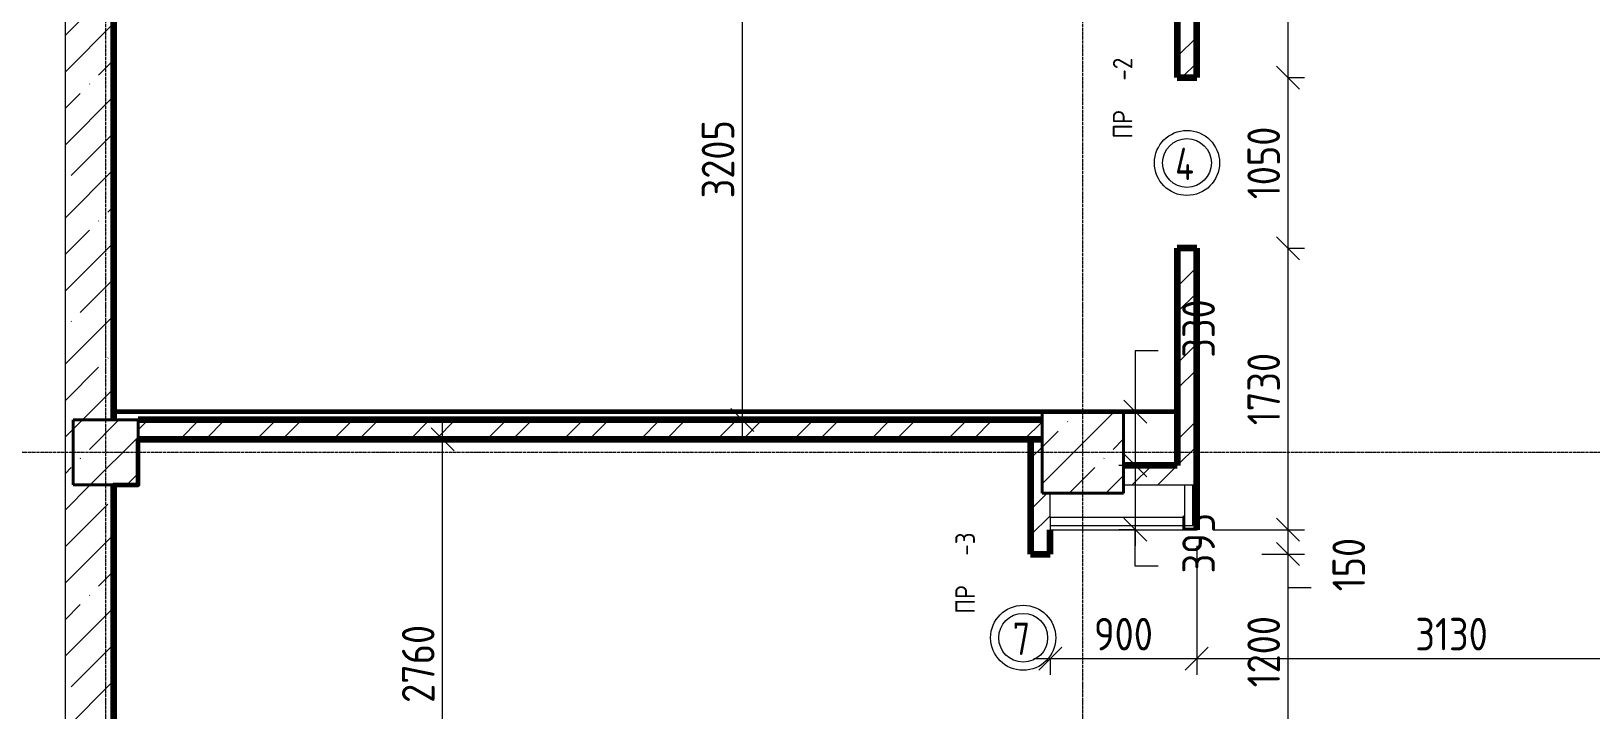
# Model space of a CAD drawing. Header units: millimetres. Extents: x -56773 to 221258, y -262288 to 26541.
# Drawn here: x -20058 to -10480, y 1822 to 5995 of the extents above; entities that cross this region are included whole.
import ezdxf

# ---------------------------------------------------------------- set-up
doc = ezdxf.new("R2010")
doc.units = ezdxf.units.MM
doc.linetypes.add('ADSK_Линия сетки', pattern=[25, 20, -2.5, 0, -2.5])
for name, color, linetype, lineweight in [('3.1 Штукатурка для инвесторов', 5, 'Continuous', 60), ('3.2) Штук 4 вып Сентябрь', 162, 'Continuous', 120), ('4.3)Шпакл баз сент инв подв и 1 эт', 6, 'Continuous', 60), ('Марки', 7, 'Continuous', 20), ('Марки дверей', 7, 'Continuous', 20), ('Несущие колонны', 7, 'Continuous', 18), ('Оси', 7, 'Continuous', 9), ('Размеры', 7, 'Continuous', 9), ('Стены внутренние', 7, 'Continuous', 18), ('Стены штриховка', 7, 'Continuous', 9)]:
    doc.layers.add(name, color=color, linetype=linetype, lineweight=lineweight)
doc.styles.add('GOST Common_3', font='', dxfattribs={"width": 0.9, "height": 200})
doc.styles.add('GOST Common_9', font='', dxfattribs={"width": 0.9, "height": 120})
doc.styles.add('GOST Common_B', font='', dxfattribs={"width": 0.8, "height": 200})
doc.styles.get('GOST Common_3').set_extended_font_data('GOST Common')
doc.styles.get('GOST Common_9').set_extended_font_data('GOST Common')
doc.styles.get('GOST Common_B').set_extended_font_data('GOST Common', bold=True)
doc.dimstyles.new('ADSK_Основной_2_0', dxfattribs={"dimscale": 304.8, "dimtxt": 201.142999, "dimasz": 0.463911, "dimexe": 0.328084, "dimexo": 0.328084, "dimgap": 0.164042, "dimtad": 1, "dimdec": 3, "dimrnd": 0.001, "dimdsep": 46, "dimtxsty": 'GOST Common_3', "dimblk1": 'OBLIQUE', "dimblk2": 'OBLIQUE', "dimsah": 1, "dimcen": 0.09, "dimdle": 0.328084, "dimazin": 2, "dimtfac": 1, "dimtdec": 4, "dimtix": 1, "dimtmove": 0, "dimatfit": 3, "dimfxl": 1, "dimtvp": 1, "dimtolj": 1, "dimtzin": 0, "dimlwd": 20, "dimlwe": 20, "dimarcsym": 2})
doc.dimstyles.new('ADSK_Основной_2_0_1', dxfattribs={"dimscale": 304.8, "dimtxt": 201.142999, "dimasz": 0.463911, "dimexe": 0.328084, "dimexo": 0.328084, "dimgap": 0.164042, "dimtad": 1, "dimdec": 3, "dimrnd": 0.001, "dimdsep": 46, "dimtxsty": 'GOST Common_3', "dimblk1": 'OBLIQUE', "dimblk2": 'OBLIQUE', "dimsah": 1, "dimcen": 0.09, "dimdle": 0.328084, "dimazin": 2, "dimtfac": 1, "dimtdec": 4, "dimtix": 1, "dimtmove": 1, "dimatfit": 3, "dimfxl": 1, "dimtvp": 1, "dimtolj": 1, "dimtzin": 0, "dimlwd": 20, "dimlwe": 20, "dimarcsym": 2})
pattern_1 = [(45, (0, 0), (-224.5064, 224.5064), []), (45, (224.5, 0), (-224.5064, 224.5064), [396.875, -79.375, 3.353, -76.022])]
pattern_2 = [(45, (0, 0), (-235.7317, 235.7317), []), (45, (157.15, 0), (-235.7317, 235.7317), [])]

# ---------------------------------------------------------------- blocks, each defined once
blk = doc.blocks.new('ADSK_КолоннаЖБ_Прямоугольная - 400x400 мм-1809659-Кладочный план подвала')
at = {"layer": 'Несущие колонны', "lineweight": 40}
for p, q in [((-200, 200), (200, 200)), ((-200, -200), (-200, 200)), ((200, 200), (200, -200)), ((200, -200), (-200, -200))]:
    blk.add_line(p, q, dxfattribs=at)
blk = doc.blocks.new('ADSK_КолоннаЖБ_Прямоугольная - 500x500 мм-1807509-Кладочный план подвала')
at = {"layer": 'Несущие колонны', "lineweight": 40}
for p, q in [((-250, 250), (250, 250)), ((-250, -250), (-250, 250)), ((250, 250), (250, -250)), ((250, -250), (-250, -250))]:
    blk.add_line(p, q, dxfattribs=at)
blk = doc.blocks.new('М_двери1 - Марка экземпляра 2-3719212-Кладочный план подвала')
at = {"layer": 'Марки дверей'}
for radius in [2, 1.5]:
    blk.add_circle((0, 0), radius, dxfattribs=at)
blk = doc.blocks.new('_Oblique')
at = {"color": 0, "linetype": 'ByBlock', "lineweight": -2}
blk.add_line((-0.5, -0.5), (0.5, 0.5), dxfattribs=at)
blk = doc.blocks.new('DIMBLOCK48-Кладочный план подвала')
at = {"layer": 'Defpoints', "color": 0, "lineweight": 25, "transparency": 16777216}
for p in [(-12600, 2780), (-12338.8, 2780), (-12600, 1580)]:
    blk.add_point(p, dxfattribs=at)
at = {"layer": 'Размеры', "color": 0, "lineweight": 20, "transparency": 16777216}
for p, q in [((-12338.8, 1480), (-12338.8, 2880)), ((-12500, 2780), (-12238.8, 2780)), ((-12500, 1580), (-12238.8, 1580))]:
    blk.add_line(p, q, dxfattribs=at)
at = {"layer": 'Размеры', "color": 0, "lineweight": 20, "transparency": 16777216, "xscale": 141.4, "yscale": 141.4, "zscale": 141.4}
for p, rotation in [((-12338.8, 2780), 90), ((-12338.8, 1580), 270)]:
    blk.add_blockref('_Oblique', p, dxfattribs=dict(at, rotation=rotation))
at = {"layer": 'Размеры', "color": 0, "lineweight": 9, "transparency": 16777216, "insert": (-12488.8, 2180), "char_height": 200, "width": 560.473, "attachment_point": 5, "rotation": 90, "style": 'GOST Common_3'}
blk.add_mtext('\\A1;1200', dxfattribs=at)
blk = doc.blocks.new('DIMBLOCK49-Кладочный план подвала')
at = {"layer": 'Defpoints', "color": 0, "lineweight": 25, "transparency": 16777216}
for p in [(-12900, 2930), (-12338.8, 2930), (-12600, 2780)]:
    blk.add_point(p, dxfattribs=at)
at = {"layer": 'Размеры', "color": 0, "lineweight": 20, "transparency": 16777216}
for p, q in [((-12338.8, 2680), (-12338.8, 3030)), ((-12800, 2930), (-12238.8, 2930)), ((-12500, 2780), (-12238.8, 2780)), ((-12338.8, 2572.5), (-12338.8, 2780)), ((-12197.4, 2572.5), (-12338.8, 2572.5))]:
    blk.add_line(p, q, dxfattribs=at)
at = {"layer": 'Размеры', "color": 0, "lineweight": 20, "transparency": 16777216, "xscale": 141.4, "yscale": 141.4, "zscale": 141.4}
for p, rotation in [((-12338.8, 2930), 90), ((-12338.8, 2780), 270)]:
    blk.add_blockref('_Oblique', p, dxfattribs=dict(at, rotation=rotation))
at = {"layer": 'Размеры', "color": 0, "lineweight": 9, "transparency": 16777216, "insert": (-12066.5, 2551.3), "char_height": 200, "width": 409.104, "attachment_point": 1, "rotation": 90, "line_spacing_factor": 1.022761, "style": 'GOST Common_3'}
blk.add_mtext('\\A1;150', dxfattribs=at)
blk = doc.blocks.new('DIMBLOCK50-Кладочный план подвала')
at = {"layer": 'Defpoints', "color": 0, "lineweight": 25, "transparency": 16777216}
for p in [(-12438.8, 4660), (-12338.8, 4660), (-12900, 2930)]:
    blk.add_point(p, dxfattribs=at)
at = {"layer": 'Размеры', "color": 0, "lineweight": 20, "transparency": 16777216}
for p, q in [((-12338.8, 2830), (-12338.8, 4760)), ((-12338.8, 4660), (-12238.8, 4660)), ((-12800, 2930), (-12238.8, 2930))]:
    blk.add_line(p, q, dxfattribs=at)
at = {"layer": 'Размеры', "color": 0, "lineweight": 20, "transparency": 16777216, "xscale": 141.4, "yscale": 141.4, "zscale": 141.4}
for p, rotation in [((-12338.8, 4660), 90), ((-12338.8, 2930), 270)]:
    blk.add_blockref('_Oblique', p, dxfattribs=dict(at, rotation=rotation))
at = {"layer": 'Размеры', "color": 0, "lineweight": 9, "transparency": 16777216, "insert": (-12488.8, 3795), "char_height": 200, "width": 560.473, "attachment_point": 5, "rotation": 90, "style": 'GOST Common_3'}
blk.add_mtext('\\A1;1730', dxfattribs=at)
blk = doc.blocks.new('DIMBLOCK51-Кладочный план подвала')
at = {"layer": 'Defpoints', "color": 0, "lineweight": 25, "transparency": 16777216}
for p in [(-12438.8, 5710), (-12338.8, 5710), (-12438.8, 4660)]:
    blk.add_point(p, dxfattribs=at)
at = {"layer": 'Размеры', "color": 0, "lineweight": 20, "transparency": 16777216}
for p, q in [((-12338.8, 4560), (-12338.8, 5810)), ((-12338.8, 5710), (-12238.8, 5710)), ((-12338.8, 4660), (-12238.8, 4660))]:
    blk.add_line(p, q, dxfattribs=at)
at = {"layer": 'Размеры', "color": 0, "lineweight": 20, "transparency": 16777216, "xscale": 141.4, "yscale": 141.4, "zscale": 141.4}
for p, rotation in [((-12338.8, 5710), 90), ((-12338.8, 4660), 270)]:
    blk.add_blockref('_Oblique', p, dxfattribs=dict(at, rotation=rotation))
at = {"layer": 'Размеры', "color": 0, "lineweight": 9, "transparency": 16777216, "insert": (-12488.8, 5185), "char_height": 200, "width": 560.473, "attachment_point": 5, "rotation": 90, "style": 'GOST Common_3'}
blk.add_mtext('\\A1;1050', dxfattribs=at)
blk = doc.blocks.new('DIMBLOCK52-Кладочный план подвала')
at = {"layer": 'Defpoints', "color": 0, "lineweight": 25, "transparency": 16777216}
for p in [(-12438.8, 7100), (-12338.8, 7100), (-12438.8, 5710)]:
    blk.add_point(p, dxfattribs=at)
at = {"layer": 'Размеры', "color": 0, "lineweight": 20, "transparency": 16777216}
for p, q in [((-12338.8, 5610), (-12338.8, 7200)), ((-12338.8, 7100), (-12238.8, 7100)), ((-12338.8, 5710), (-12238.8, 5710))]:
    blk.add_line(p, q, dxfattribs=at)
at = {"layer": 'Размеры', "color": 0, "lineweight": 20, "transparency": 16777216, "xscale": 141.4, "yscale": 141.4, "zscale": 141.4}
for p, rotation in [((-12338.8, 7100), 90), ((-12338.8, 5710), 270)]:
    blk.add_blockref('_Oblique', p, dxfattribs=dict(at, rotation=rotation))
at = {"layer": 'Размеры', "color": 0, "lineweight": 9, "transparency": 16777216, "insert": (-12488.8, 6405), "char_height": 200, "width": 560.473, "attachment_point": 5, "rotation": 90, "style": 'GOST Common_3'}
blk.add_mtext('\\A1;1390', dxfattribs=at)
blk = doc.blocks.new('DIMBLOCK120-Кладочный план подвала')
at = {"layer": 'Defpoints', "color": 0, "lineweight": 25, "transparency": 16777216}
for p in [(-15690, 6810), (-15490, 6810), (-15790, 3605)]:
    blk.add_point(p, dxfattribs=at)
at = {"layer": 'Размеры', "color": 0, "lineweight": 20, "transparency": 16777216}
for p, q in [((-15690, 3505), (-15690, 6910)), ((-15590, 6810), (-15790, 6810)), ((-15690, 3605), (-15590, 3605))]:
    blk.add_line(p, q, dxfattribs=at)
at = {"layer": 'Размеры', "color": 0, "lineweight": 20, "transparency": 16777216, "xscale": 141.4, "yscale": 141.4, "zscale": 141.4}
for p, rotation in [((-15690, 6810), 90), ((-15690, 3605), 270)]:
    blk.add_blockref('_Oblique', p, dxfattribs=dict(at, rotation=rotation))
at = {"layer": 'Размеры', "color": 0, "lineweight": 9, "transparency": 16777216, "insert": (-15840, 5207.5), "char_height": 200, "width": 605.475, "attachment_point": 5, "rotation": 90, "style": 'GOST Common_3'}
blk.add_mtext('\\A1;3205', dxfattribs=at)
blk = doc.blocks.new('DIMBLOCK122-Кладочный план подвала')
at = {"layer": 'Defpoints', "color": 0, "lineweight": 25, "transparency": 16777216}
for p in [(-13350, 3655), (-13277.8, 3325), (-13177.9, 3325)]:
    blk.add_point(p, dxfattribs=at)
at = {"layer": 'Размеры', "color": 0, "lineweight": 20, "transparency": 16777216}
for p, q in [((-13136.4, 4030.7), (-13277.8, 4030.7)), ((-13277.8, 4030.7), (-13277.8, 3655)), ((-13277.8, 3755), (-13277.8, 3225)), ((-13250, 3655), (-13177.8, 3655)), ((-13277.9, 3325), (-13377.8, 3325))]:
    blk.add_line(p, q, dxfattribs=at)
at = {"layer": 'Размеры', "color": 0, "lineweight": 20, "transparency": 16777216, "xscale": 141.4, "yscale": 141.4, "zscale": 141.4}
for p, rotation in [((-13277.8, 3655), 90), ((-13277.8, 3325), 270)]:
    blk.add_blockref('_Oblique', p, dxfattribs=dict(at, rotation=rotation))
at = {"layer": 'Размеры', "color": 0, "lineweight": 9, "transparency": 16777216, "insert": (-12988.4, 3987), "char_height": 200, "width": 454.106, "attachment_point": 1, "rotation": 90, "line_spacing_factor": 1.022761, "style": 'GOST Common_3'}
blk.add_mtext('\\A1;330', dxfattribs=at)
blk = doc.blocks.new('DIMBLOCK123-Кладочный план подвала')
at = {"layer": 'Defpoints', "color": 0, "lineweight": 25, "transparency": 16777216}
for p in [(-13177.9, 3325), (-13277.8, 2930), (-13177.9, 2930)]:
    blk.add_point(p, dxfattribs=at)
at = {"layer": 'Размеры', "color": 0, "lineweight": 20, "transparency": 16777216}
for p, q in [((-13277.8, 3425), (-13277.8, 2830)), ((-13277.9, 3325), (-13377.8, 3325)), ((-13277.9, 2930), (-13377.8, 2930)), ((-13277.8, 2705.1), (-13277.8, 2930)), ((-13136.4, 2705.1), (-13277.8, 2705.1))]:
    blk.add_line(p, q, dxfattribs=at)
at = {"layer": 'Размеры', "color": 0, "lineweight": 20, "transparency": 16777216, "xscale": 141.4, "yscale": 141.4, "zscale": 141.4}
for p, rotation in [((-13277.8, 3325), 90), ((-13277.8, 2930), 270)]:
    blk.add_blockref('_Oblique', p, dxfattribs=dict(at, rotation=rotation))
at = {"layer": 'Размеры', "color": 0, "lineweight": 9, "transparency": 16777216, "insert": (-12988.4, 2661.4), "char_height": 200, "width": 454.106, "attachment_point": 1, "rotation": 90, "line_spacing_factor": 1.022761, "style": 'GOST Common_3'}
blk.add_mtext('\\A1;395', dxfattribs=at)
blk = doc.blocks.new('DIMBLOCK131-Кладочный план подвала')
at = {"layer": 'Defpoints', "color": 0, "lineweight": 25, "transparency": 16777216}
for p in [(-17630.9, 3485), (-17530.9, 3485), (-17630.9, 725)]:
    blk.add_point(p, dxfattribs=at)
at = {"layer": 'Размеры', "color": 0, "lineweight": 20, "transparency": 16777216}
for p, q in [((-17530.9, 625), (-17530.9, 3585)), ((-17530.9, 3485), (-17430.9, 3485)), ((-17530.9, 725), (-17430.9, 725))]:
    blk.add_line(p, q, dxfattribs=at)
at = {"layer": 'Размеры', "color": 0, "lineweight": 20, "transparency": 16777216, "xscale": 141.4, "yscale": 141.4, "zscale": 141.4}
for p, rotation in [((-17530.9, 3485), 90), ((-17530.9, 725), 270)]:
    blk.add_blockref('_Oblique', p, dxfattribs=dict(at, rotation=rotation))
at = {"layer": 'Размеры', "color": 0, "lineweight": 9, "transparency": 16777216, "insert": (-17680.9, 2105), "char_height": 200, "width": 605.475, "attachment_point": 5, "rotation": 90, "style": 'GOST Common_3'}
blk.add_mtext('\\A1;2760', dxfattribs=at)
blk = doc.blocks.new('DIMBLOCK150-Кладочный план подвала')
at = {"layer": 'Defpoints', "color": 0, "lineweight": 25, "transparency": 16777216}
for p in [(-12900, 2930), (-13800, 2237.8), (-12900, 2137.8)]:
    blk.add_point(p, dxfattribs=at)
at = {"layer": 'Размеры', "color": 0, "lineweight": 20, "transparency": 16777216}
for p, q in [((-12900, 2830), (-12900, 2037.8)), ((-13900, 2137.8), (-12800, 2137.8)), ((-13800, 2137.8), (-13800, 2037.8))]:
    blk.add_line(p, q, dxfattribs=at)
at = {"layer": 'Размеры', "color": 0, "lineweight": 20, "transparency": 16777216, "xscale": 141.4, "yscale": 141.4, "zscale": 141.4, "rotation": 180}
blk.add_blockref('_Oblique', (-13800, 2137.8), dxfattribs=at)
at = {"layer": 'Размеры', "color": 0, "lineweight": 20, "transparency": 16777216, "xscale": 141.4, "yscale": 141.4, "zscale": 141.4}
blk.add_blockref('_Oblique', (-12900, 2137.8), dxfattribs=at)
at = {"layer": 'Размеры', "color": 0, "lineweight": 9, "transparency": 16777216, "insert": (-13350, 2287.8), "char_height": 200, "width": 454.106, "attachment_point": 5, "style": 'GOST Common_3'}
blk.add_mtext('\\A1;900', dxfattribs=at)
blk = doc.blocks.new('DIMBLOCK151-Кладочный план подвала')
at = {"layer": 'Defpoints', "color": 0, "lineweight": 25, "transparency": 16777216}
for p in [(-12900, 2930), (-9770, 2835), (-9770, 2137.8)]:
    blk.add_point(p, dxfattribs=at)
at = {"layer": 'Размеры', "color": 0, "lineweight": 20, "transparency": 16777216}
for p, q in [((-12900, 2830), (-12900, 2037.8)), ((-9770, 2735), (-9770, 2037.8)), ((-13000, 2137.8), (-9670, 2137.8))]:
    blk.add_line(p, q, dxfattribs=at)
at = {"layer": 'Размеры', "color": 0, "lineweight": 20, "transparency": 16777216, "xscale": 141.4, "yscale": 141.4, "zscale": 141.4, "rotation": 180}
blk.add_blockref('_Oblique', (-12900, 2137.8), dxfattribs=at)
at = {"layer": 'Размеры', "color": 0, "lineweight": 20, "transparency": 16777216, "xscale": 141.4, "yscale": 141.4, "zscale": 141.4}
blk.add_blockref('_Oblique', (-9770, 2137.8), dxfattribs=at)
at = {"layer": 'Размеры', "color": 0, "lineweight": 9, "transparency": 16777216, "insert": (-11335, 2287.8), "char_height": 200, "width": 560.473, "attachment_point": 5, "style": 'GOST Common_3'}
blk.add_mtext('\\A1;3130', dxfattribs=at)

msp = doc.modelspace()

# ---------------------------------------------------------------- hatches: boundary and pattern name
at = {"layer": 'Несущие колонны', "lineweight": 9}
h = msp.add_hatch(dxfattribs=at)
h.set_pattern_fill('FP_3', color=256, style=0, pattern_type=2)
h.set_pattern_definition(pattern_1)
h.paths.add_polyline_path([(-13350, 3154.969), (-13350, 3654.969), (-13850, 3654.969), (-13850, 3154.969), (-13800, 3154.969)])
h = msp.add_hatch(dxfattribs=at)
h.set_pattern_fill('FP_3', color=256, style=0, pattern_type=2)
h.set_pattern_definition(pattern_1)
h.paths.add_polyline_path([(-19550, 3204.969), (-19400, 3204.969), (-19400, 3604.969), (-19800, 3604.969), (-19800, 3204.969)])
at = {"layer": 'Стены внутренние', "lineweight": 9}
h = msp.add_hatch(dxfattribs=at)
h.set_pattern_fill('FP_3', color=256, style=0, pattern_type=2)
h.set_pattern_definition(pattern_1)
h.paths.add_polyline_path([(-19850, -7245.031), (-19550, -7245.031), (-19550, 3204.969), (-19800, 3204.969), (-19800, 3604.969), (-19550, 3604.969), (-19550, 11004.969), (-19850, 11004.969), (-19850, -3729.2173)])
h = msp.add_hatch(dxfattribs=at)
h.set_pattern_fill('FP_2', color=256, style=0, pattern_type=2)
h.set_pattern_definition(pattern_2)
h.paths.add_polyline_path([(-13020, 3204.969), (-12900, 3204.969), (-12900, 4659.969), (-13020, 4659.969), (-13020, 3324.969)])
h.paths.add_polyline_path([(-13020, 5709.969), (-12900, 5709.969), (-12900, 6974.969), (-13020, 6974.969), (-13020, 5793.2123)])
h = msp.add_hatch(dxfattribs=at)
h.set_pattern_fill('FP_2', color=256, style=0, pattern_type=2)
h.set_pattern_definition(pattern_2)
h.paths.add_polyline_path([(-13850, 3484.969), (-13850, 3604.969), (-19400, 3604.969), (-19400, 3484.969), (-17880.5821, 3484.969)])
h = msp.add_hatch(dxfattribs=at)
h.set_pattern_fill('FP_2', color=256, style=0, pattern_type=2)
h.set_pattern_definition(pattern_2)
h.paths.add_polyline_path([(-13800, -6945.031), (-13800, -5670.031), (-13920, -5670.031), (-13920, -6945.031)])
h.paths.add_polyline_path([(-13920, -4470.031), (-13800, -4470.031), (-13800, -1245.031), (-13850, -1245.031), (-13850, -745.031), (-13800, -745.031), (-13800, 1579.969), (-13920, 1579.969), (-13920, -3729.2173)])
h.paths.add_polyline_path([(-13920, 2779.969), (-13800, 2779.969), (-13800, 3154.969), (-13850, 3154.969), (-13850, 3484.969), (-13920, 3484.969)])
h = msp.add_hatch(dxfattribs=at)
h.set_pattern_fill('FP_2', color=256, style=0, pattern_type=2)
h.set_pattern_definition(pattern_2)
h.paths.add_polyline_path([(-13020, 3204.969), (-13020, 3324.969), (-13350, 3324.969), (-13350, 3204.969)])

# ---------------------------------------------------------------- linework, layer by layer
at = {"layer": '3.1 Штукатурка для инвесторов'}
for points in [[(-19550, 3604.969), (-19550, 8634.969)], [(-19550, 8634.969), (-15490, 8634.969), (-15490, 6809.969), (-13020, 6809.969), (-13020, 5709.969)], [(-12900, 5709.969), (-12900, 7099.969)], [(-13020, 4659.969), (-13020, 3654.969)], [(-12900, 3204.969), (-12900, 4659.969)], [(-13020, 3654.969), (-19550, 3654.969)], [(-18925, 724.969), (-19550, 724.969), (-19550, 3204.969), (-19400, 3204.969), (-19400, 3484.969)], [(-19400, 3484.969), (-13920, 3484.969), (-13920, 2779.969)]]:
    msp.add_lwpolyline(points, dxfattribs=at)
at = {"layer": '3.2) Штук 4 вып Сентябрь'}
for p, q in [((-19550, 3604.969), (-19550, 8634.969)), ((-12900, 5709.969), (-12900, 7099.969)), ((-13020, 6809.969), (-13020, 5709.969)), ((-13020, 5709.969), (-12900, 5709.969)), ((-12900, 4659.969), (-13020, 4659.969)), ((-13020, 4659.969), (-13020, 3324.969)), ((-12900, 2929.969), (-12900, 4659.969)), ((-13850, 3604.969), (-19400, 3604.969)), ((-13850, 3484.969), (-19400, 3484.969)), ((-13920, 3484.969), (-13920, 2779.969)), ((-13020, 3324.969), (-13350, 3324.969)), ((-19550, 724.969), (-19550, 3204.969)), ((-13800, 2779.969), (-13800, 2929.969)), ((-13920, 2779.969), (-13800, 2779.969))]:
    msp.add_line(p, q, dxfattribs=at)
at = {"layer": '4.3)Шпакл баз сент инв подв и 1 эт'}
for p, q in [((-12900, 5709.969), (-12900, 7099.969)), ((-12900, 2929.969), (-12900, 4659.969)), ((-13850, 3484.969), (-19400, 3484.969)), ((-13920, 3484.969), (-13920, 2779.969)), ((-19550, 724.969), (-19550, 3204.969)), ((-13800, 2779.969), (-13800, 2929.969)), ((-13920, 2779.969), (-13800, 2779.969))]:
    msp.add_line(p, q, dxfattribs=at)
at = {"layer": 'Несущие колонны', "lineweight": 9}
for p, q in [((-13350, 3654.969), (-13850, 3654.969)), ((-13850, 3654.969), (-13850, 3484.969)), ((-13350, 3154.969), (-13350, 3654.969)), ((-19400, 3604.969), (-19550, 3604.969)), ((-19400, 3204.969), (-19400, 3604.969)), ((-13850, 3484.969), (-13850, 3154.969)), ((-19550, 3204.969), (-19400, 3204.969)), ((-13850, 3154.969), (-13800, 3154.969)), ((-13800, 3154.969), (-13350, 3154.969))]:
    msp.add_line(p, q, dxfattribs=at)
at = {"layer": 'Оси', "linetype": 'ADSK_Линия сетки', "lineweight": 5}
for p, q in [((-19600, -10973.8823), (-19600, 24500.9141)), ((-13600, -10973.8823), (-13600, 24500.9141)), ((62221.372, 3404.969), (-25240.0967, 3404.969))]:
    msp.add_line(p, q, dxfattribs=at)
at = {"layer": 'Стены внутренние', "lineweight": 5}
for p, q in [((-19850, 11004.969), (-19850, -7245.031)), ((-19400, 3604.969), (-19400, 3484.969)), ((-13850, 3484.969), (-13850, 3604.969)), ((-13850, 3154.969), (-13850, 3484.969)), ((-13350, 3324.969), (-13350, 3204.969)), ((-13350, 3204.969), (-12975, 3204.969)), ((-12975, 3204.969), (-12975, 3004.969)), ((-13800, 3154.969), (-13850, 3154.969)), ((-13800, 3004.969), (-13800, 3154.969)), ((-12975, 3004.969), (-13800, 3004.969)), ((-13800, 2929.969), (-12900, 2929.969))]:
    msp.add_line(p, q, dxfattribs=at)
at = {"layer": 'Стены штриховка', "lineweight": 9}
for p, q in [((-12975, 3204.969), (-12900, 3204.969)), ((-12925, 2954.969), (-12925, 3204.969)), ((-13800, 3004.969), (-13800, 2929.969)), ((-13800, 2954.969), (-12925, 2954.969))]:
    msp.add_line(p, q, dxfattribs=at)

# ---------------------------------------------------------------- block references
at = {"layer": 'Марки дверей', "xscale": 99.99999999999993, "yscale": 99.99999999999993, "zscale": 99.99999999999993}
for p in [(-12960, 5184.969), (-13965.9045, 2265.7012)]:
    msp.add_blockref('М_двери1 - Марка экземпляра 2-3719212-Кладочный план подвала', p, dxfattribs=at)
at = {"layer": 'Несущие колонны', "lineweight": 40, "rotation": 89.9999999999999}
for name, p in [('ADSK_КолоннаЖБ_Прямоугольная - 500x500 мм-1807509-Кладочный план подвала', (-13600, 3404.969)), ('ADSK_КолоннаЖБ_Прямоугольная - 400x400 мм-1809659-Кладочный план подвала', (-19600, 3404.969))]:
    msp.add_blockref(name, p, dxfattribs=at)

# ---------------------------------------------------------------- texts
at = {"layer": 'Марки', "lineweight": 9, "char_height": 120, "attachment_point": 1, "rotation": 90, "style": 'GOST Common_9'}
for s, insert, width in [('-2', (-13415.1096, 5691.3944), 389.620125), ('ПР', (-13415.1096, 5334.2069), 432.91125), ('-3', (-14382.2695, 2770.3126), 389.620125), ('ПР', (-14382.2695, 2413.1251), 432.91125)]:
    msp.add_mtext(s, dxfattribs=dict(at, insert=insert, width=width))
at = {"layer": 'Марки дверей', "lineweight": 5, "char_height": 200, "attachment_point": 1, "style": 'GOST Common_B'}
for s, insert, width in [('\\fGOST Common|b1|i0|c204|p34|;\\W.8;4', (-13032.0574, 5278.6279), 166.751), ('\\fGOST Common|b1|i0|c204|p34|;\\W.8;7', (-14029.9619, 2359.3601), 147.5105)]:
    msp.add_mtext(s, dxfattribs=dict(at, insert=insert, width=width))

# ---------------------------------------------------------------- dimensions: what is measured, and where the dimension line sits
at = {"layer": 'Размеры', "lineweight": 9}
for base, p1, p2, override, picture, middle in [((-12338.8346, 7099.969), (-12438.8195, 5709.969), (-12438.8195, 7099.969), {"dimpost": '<>', "dimfxl": 1390}, 'DIMBLOCK52-Кладочный план подвала', (-12488.8346, 6404.969)), ((-15689.9988, 6809.969), (-15789.9837, 3604.969), (-15490, 6809.969), {"dimpost": '<>', "dimfxl": 3219.008426}, 'DIMBLOCK120-Кладочный план подвала', (-15839.9988, 5207.469)), ((-12338.8346, 5709.969), (-12438.8195, 4659.969), (-12438.8195, 5709.969), {"dimpost": '<>', "dimfxl": 1050}, 'DIMBLOCK51-Кладочный план подвала', (-12488.8346, 5184.969)), ((-12338.8346, 4659.969), (-12900, 2929.969), (-12438.8195, 4659.969), {"dimpost": '<>', "dimfxl": 1790.415453}, 'DIMBLOCK50-Кладочный план подвала', (-12488.8346, 3794.969)), ((-17530.8701, 3484.969), (-17630.855, 724.969), (-17630.855, 3484.969), {"dimpost": '<>', "dimfxl": 2760}, 'DIMBLOCK131-Кладочный план подвала', (-17680.8701, 2104.969)), ((-12338.8346, 2779.969), (-12600, 1579.969), (-12600, 2779.969), {"dimpost": '<>', "dimfxl": 1200}, 'DIMBLOCK48-Кладочный план подвала', (-12488.8346, 2179.969))]:
    dim = msp.add_linear_dim(base=base, p1=p1, p2=p2, angle=90, dimstyle='ADSK_Основной_2_0', override=override, dxfattribs=at)
    dim.commit()
    dim.dimension.update_dxf_attribs({"geometry": picture, "text_midpoint": middle})
for base, p1, p2, override, picture, middle in [((-13277.8457, 3324.969), (-13350, 3654.969), (-13177.8608, 3324.969), {"dimpost": '<>', "dimfxl": 372.198757}, 'DIMBLOCK122-Кладочный план подвала', (-13223.2937, 4030.7257)), ((-13277.8457, 2929.969), (-13177.8608, 3324.969), (-13177.8608, 2929.969), {"dimpost": '<>', "dimfxl": 395}, 'DIMBLOCK123-Кладочный план подвала', (-13190.5898, 2705.1281)), ((-12338.8346, 2929.969), (-12600, 2779.969), (-12900, 2929.969), {"dimpost": '<>', "dimfxl": 335.410197}, 'DIMBLOCK49-Кладочный план подвала', (-12113.2791, 2572.5392))]:
    dim = msp.add_linear_dim(base=base, p1=p1, p2=p2, angle=90, dimstyle='ADSK_Основной_2_0_1', override=override, dxfattribs=at)
    dim.commit()
    dim.dimension.update_dxf_attribs({"geometry": picture, "text_midpoint": middle, "dimtype": 160, "text_rotation": 90})
for base, p1, p2, override, picture, middle in [((-12900, 2137.8165), (-13800, 2237.8014), (-12900, 2929.969), {"dimpost": '<>', "dimfxl": 1135.383585}, 'DIMBLOCK150-Кладочный план подвала', (-13350, 2287.8165)), ((-9770, 2137.8165), (-12900, 2929.969), (-9770, 2834.969), {"dimpost": '<>', "dimfxl": 1550}, 'DIMBLOCK151-Кладочный план подвала', (-11335, 2287.8165))]:
    dim = msp.add_linear_dim(base=base, p1=p1, p2=p2, dimstyle='ADSK_Основной_2_0', override=override, dxfattribs=at)
    dim.commit()
    dim.dimension.update_dxf_attribs({"geometry": picture, "text_midpoint": middle})

doc.saveas('drawing.dxf')
